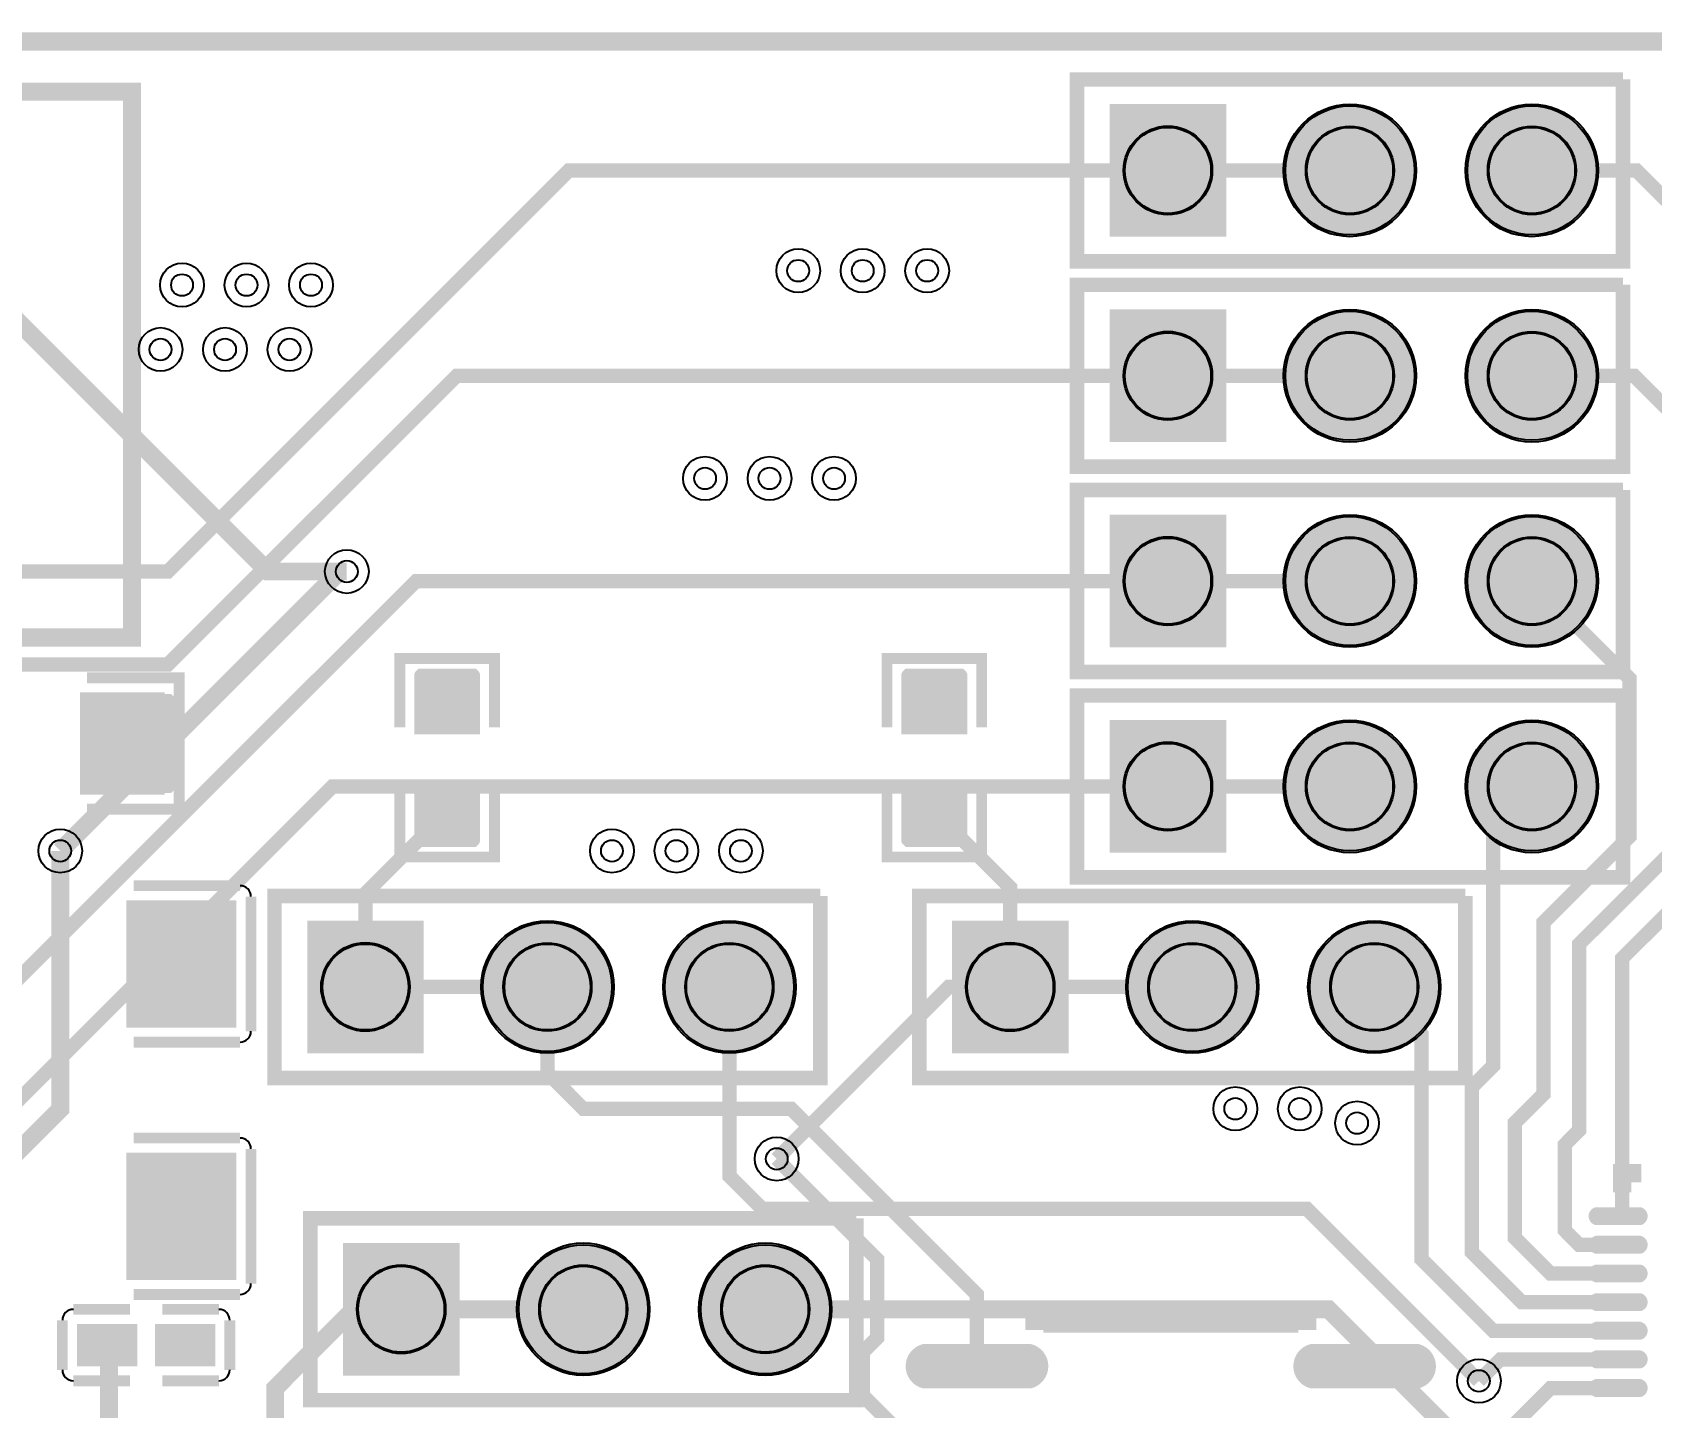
# Model space of a CAD drawing. Header units: millimetres. Extents: x -0.1 to 60.1, y -1.1 to 40.1.
# Drawn here: x 26.11 to 48.71, y 20.93 to 40.13 of the extents above; entities that cross this region are included whole.
import ezdxf

# ---------------------------------------------------------------- set-up
doc = ezdxf.new("R2010")
doc.units = ezdxf.units.MM
for name, color, linetype, true_color in [('BoardOutLine', 7, 'Continuous', 0xff00ff), ('BottomLayer', 7, 'Continuous', 0x0000ff), ('BottomSolderMaskLayer', 7, 'Continuous', 0xaa00ff), ('Hole', 7, 'Continuous', 0x222222), ('Multi-Layer', 7, 'Continuous', 0xc0c0c0), ('TopLayer', 7, 'Continuous', 0xff0000), ('TopPasteMaskLayer', 7, 'Continuous', 0x808080), ('TopSilkLayer', 7, 'Continuous', 0xffcc00), ('TopSolderMaskLayer', 7, 'Continuous', 0x800080)]:
    doc.layers.add(name, color=color, linetype=linetype, true_color=true_color)

msp = doc.modelspace()

# ---------------------------------------------------------------- hatches: boundary and pattern name
at = {"layer": 'BottomSolderMaskLayer'}
for points in [[(41.147, 39.126), (42.773, 39.126), (42.773, 37.275), (41.147, 37.275)], [(43.575, 38.2, 1), (45.426, 38.2, 1)], [(46.115, 38.2, 1), (47.966, 38.2, 1)], [(41.147, 36.259), (42.773, 36.259), (42.773, 34.408), (41.147, 34.408)], [(43.575, 35.333, 1), (45.426, 35.333, 1)], [(46.115, 35.333, 1), (47.966, 35.333, 1)], [(41.147, 33.392), (42.773, 33.392), (42.773, 31.541), (41.147, 31.541)], [(43.575, 32.467, 1), (45.426, 32.467, 1)], [(46.115, 32.467, 1), (47.966, 32.467, 1)], [(41.147, 30.525), (42.773, 30.525), (42.773, 28.675), (41.147, 28.675)], [(43.575, 29.6, 1), (45.426, 29.6, 1)], [(46.115, 29.6, 1), (47.966, 29.6, 1)], [(29.947, 27.725), (31.573, 27.725), (31.573, 25.875), (29.947, 25.875)], [(32.375, 26.8, 1), (34.225, 26.8, 1)], [(34.915, 26.8, 1), (36.765, 26.8, 1)], [(38.947, 27.725), (40.573, 27.725), (40.573, 25.875), (38.947, 25.875)], [(41.375, 26.8, 1), (43.225, 26.8, 1)], [(43.915, 26.8, 1), (45.765, 26.8, 1)], [(30.447, 23.227), (32.073, 23.227), (32.073, 21.376), (30.447, 21.376)], [(32.875, 22.301, 1), (34.725, 22.301, 1)], [(35.415, 22.301, 1), (37.265, 22.301, 1)]]:
    msp.add_hatch(color=256, dxfattribs=at).paths.add_polyline_path(points)
at = {"layer": 'Multi-Layer'}
for points in [[(41.173, 39.1), (42.747, 39.1), (42.747, 37.3), (41.173, 37.3)], [(43.6, 38.2, 1), (45.4, 38.2, 1)], [(46.14, 38.2, 1), (47.94, 38.2, 1)], [(41.173, 36.233), (42.747, 36.233), (42.747, 34.433), (41.173, 34.433)], [(43.6, 35.333, 1), (45.4, 35.333, 1)], [(46.14, 35.333, 1), (47.94, 35.333, 1)], [(41.173, 33.367), (42.747, 33.367), (42.747, 31.567), (41.173, 31.567)], [(43.6, 32.467, 1), (45.4, 32.467, 1)], [(46.14, 32.467, 1), (47.94, 32.467, 1)], [(41.173, 30.5), (42.747, 30.5), (42.747, 28.7), (41.173, 28.7)], [(43.6, 29.6, 1), (45.4, 29.6, 1)], [(46.14, 29.6, 1), (47.94, 29.6, 1)], [(29.973, 27.7), (31.547, 27.7), (31.547, 25.9), (29.973, 25.9)], [(32.4, 26.8, 1), (34.2, 26.8, 1)], [(34.94, 26.8, 1), (36.74, 26.8, 1)], [(38.973, 27.7), (40.547, 27.7), (40.547, 25.9), (38.973, 25.9)], [(41.4, 26.8, 1), (43.2, 26.8, 1)], [(43.94, 26.8, 1), (45.74, 26.8, 1)], [(30.473, 23.201), (32.047, 23.201), (32.047, 21.401), (30.473, 21.401)], [(32.9, 22.301, 1), (34.7, 22.301, 1)], [(35.44, 22.301, 1), (37.24, 22.301, 1)]]:
    msp.add_hatch(color=256, dxfattribs=at).paths.add_polyline_path(points)
at = {"layer": 'TopLayer'}
for points in [[(32.332, 30.35), (31.468, 30.35), (31.468, 31.157), (32.332, 31.157)], [(39.132, 30.35), (38.268, 30.35), (38.268, 31.157), (39.132, 31.157)], [(26.8, 30.889), (26.8, 29.512), (27.933, 29.512), (27.933, 30.889)], [(32.332, 29.65), (31.468, 29.65), (31.468, 28.844), (32.332, 28.844)], [(39.132, 29.65), (38.268, 29.65), (38.268, 28.844), (39.132, 28.844)], [(27.449, 27.986), (27.449, 26.258), (28.934, 26.258), (28.934, 27.986)], [(27.449, 22.735), (27.449, 24.463), (28.934, 24.463), (28.934, 22.735)], [(47.994, 23.5, -0.785398), (47.994, 23.7), (48.494, 23.7, -0.785398), (48.494, 23.5)], [(47.994, 23.1, -0.785398), (47.994, 23.3), (48.494, 23.3, -0.785398), (48.494, 23.1)], [(47.994, 22.7, -0.785398), (47.994, 22.9), (48.494, 22.9, -0.785398), (48.494, 22.7)], [(47.994, 22.3, -0.785398), (47.994, 22.5), (48.494, 22.5, -0.785398), (48.494, 22.3)], [(27.549, 22.071), (27.549, 21.531), (26.759, 21.531), (26.759, 22.071)], [(27.849, 22.071), (27.849, 21.531), (28.639, 21.531), (28.639, 22.071)], [(47.994, 21.9, -0.785398), (47.994, 22.1), (48.494, 22.1, -0.785398), (48.494, 21.9)], [(38.604, 21.221, -0.785398), (38.604, 21.789), (39.986, 21.789, -0.785398), (39.986, 21.221)], [(44.014, 21.221, -0.785398), (44.014, 21.789), (45.396, 21.789, -0.785398), (45.396, 21.221)], [(47.994, 21.5, -0.785398), (47.994, 21.7), (48.494, 21.7, -0.785398), (48.494, 21.5)], [(47.994, 21.1, -0.785398), (47.994, 21.3), (48.494, 21.3, -0.785398), (48.494, 21.1)]]:
    msp.add_hatch(color=256, dxfattribs=at).paths.add_polyline_path(points)
at = {"layer": 'TopPasteMaskLayer'}
for points in [[(31.45, 31.195), (31.45, 30.395), (31.5, 30.345), (31.728, 30.345), (31.728, 30.715), (32.058, 30.715), (32.058, 30.345), (32.3, 30.345), (32.35, 30.395), (32.35, 31.195), (32.3, 31.245), (31.5, 31.245)], [(38.25, 31.195), (38.25, 30.395), (38.3, 30.345), (38.528, 30.345), (38.528, 30.715), (38.858, 30.715), (38.858, 30.345), (39.1, 30.345), (39.15, 30.395), (39.15, 31.195), (39.1, 31.245), (38.3, 31.245)], [(28.1, 30.84), (28.1, 29.56), (28.05, 29.51), (26.9, 29.51), (26.85, 29.56), (26.845, 29.97), (27.295, 29.97), (27.295, 30.42), (26.855, 30.42), (26.85, 30.84), (26.9, 30.89), (28.05, 30.89)], [(31.5, 29.645), (31.728, 29.645), (31.728, 29.265), (32.058, 29.265), (32.058, 29.645), (32.3, 29.645), (32.35, 29.595), (32.35, 28.805), (32.3, 28.755), (31.5, 28.755), (31.45, 28.805), (31.45, 29.595)], [(38.3, 29.645), (38.528, 29.645), (38.528, 29.265), (38.858, 29.265), (38.858, 29.645), (39.1, 29.645), (39.15, 29.595), (39.15, 28.805), (39.1, 28.755), (38.3, 28.755), (38.25, 28.805), (38.25, 29.595)], [(27.449, 27.886), (27.449, 27.516), (27.549, 27.416), (27.854, 27.416), (27.954, 27.316), (27.954, 26.928), (27.854, 26.828), (27.549, 26.828), (27.449, 26.728), (27.449, 26.358), (27.549, 26.258), (28.834, 26.258), (28.934, 26.358), (28.934, 27.886), (28.834, 27.986), (27.549, 27.986)], [(27.449, 22.835), (27.449, 23.205), (27.549, 23.305), (27.854, 23.305), (27.954, 23.405), (27.954, 23.793), (27.854, 23.893), (27.549, 23.893), (27.449, 23.993), (27.449, 24.363), (27.549, 24.463), (28.834, 24.463), (28.934, 24.363), (28.934, 22.835), (28.834, 22.735), (27.549, 22.735)], [(47.993, 23.5), (47.979, 23.501), (47.965, 23.504), (47.952, 23.509), (47.939, 23.516), (47.928, 23.525), (47.918, 23.535), (47.909, 23.546), (47.903, 23.559), (47.898, 23.572), (47.895, 23.586), (47.893, 23.6), (47.895, 23.614), (47.898, 23.628), (47.903, 23.642), (47.909, 23.654), (47.918, 23.666), (47.928, 23.676), (47.939, 23.684), (47.952, 23.691), (47.965, 23.696), (47.979, 23.699), (47.993, 23.7), (48.493, 23.7), (48.508, 23.699), (48.522, 23.696), (48.535, 23.691), (48.548, 23.684), (48.559, 23.676), (48.569, 23.666), (48.578, 23.654), (48.584, 23.642), (48.589, 23.628), (48.592, 23.614), (48.593, 23.6), (48.592, 23.586), (48.589, 23.572), (48.584, 23.559), (48.578, 23.546), (48.569, 23.535), (48.559, 23.525), (48.548, 23.516), (48.535, 23.509), (48.522, 23.504), (48.508, 23.501), (48.493, 23.5)], [(47.993, 23.1), (47.979, 23.101), (47.965, 23.104), (47.952, 23.109), (47.939, 23.116), (47.928, 23.124), (47.918, 23.135), (47.909, 23.146), (47.903, 23.159), (47.898, 23.172), (47.895, 23.186), (47.893, 23.2), (47.895, 23.214), (47.898, 23.228), (47.903, 23.242), (47.909, 23.254), (47.918, 23.266), (47.928, 23.276), (47.939, 23.284), (47.952, 23.291), (47.965, 23.296), (47.979, 23.299), (47.993, 23.3), (48.493, 23.3), (48.508, 23.299), (48.522, 23.296), (48.535, 23.291), (48.548, 23.284), (48.559, 23.276), (48.569, 23.266), (48.578, 23.254), (48.584, 23.242), (48.589, 23.228), (48.592, 23.214), (48.593, 23.2), (48.592, 23.186), (48.589, 23.172), (48.584, 23.159), (48.578, 23.146), (48.569, 23.135), (48.559, 23.124), (48.548, 23.116), (48.535, 23.109), (48.522, 23.104), (48.508, 23.101), (48.493, 23.1)], [(47.993, 22.7), (47.979, 22.701), (47.965, 22.704), (47.952, 22.709), (47.939, 22.716), (47.928, 22.724), (47.918, 22.735), (47.909, 22.746), (47.903, 22.758), (47.898, 22.772), (47.895, 22.786), (47.893, 22.8), (47.895, 22.814), (47.898, 22.828), (47.903, 22.842), (47.909, 22.854), (47.918, 22.865), (47.928, 22.876), (47.939, 22.884), (47.952, 22.891), (47.965, 22.896), (47.979, 22.899), (47.993, 22.9), (48.493, 22.9), (48.508, 22.899), (48.522, 22.896), (48.535, 22.891), (48.548, 22.884), (48.559, 22.876), (48.569, 22.865), (48.578, 22.854), (48.584, 22.842), (48.589, 22.828), (48.592, 22.814), (48.593, 22.8), (48.592, 22.786), (48.589, 22.772), (48.584, 22.758), (48.578, 22.746), (48.569, 22.735), (48.559, 22.724), (48.548, 22.716), (48.535, 22.709), (48.522, 22.704), (48.508, 22.701), (48.493, 22.7)], [(47.993, 22.3), (47.979, 22.301), (47.965, 22.304), (47.952, 22.309), (47.939, 22.316), (47.928, 22.324), (47.918, 22.334), (47.909, 22.346), (47.903, 22.358), (47.898, 22.372), (47.895, 22.386), (47.893, 22.4), (47.895, 22.414), (47.898, 22.428), (47.903, 22.441), (47.909, 22.454), (47.918, 22.465), (47.928, 22.476), (47.939, 22.484), (47.952, 22.491), (47.965, 22.496), (47.979, 22.499), (47.993, 22.5), (48.493, 22.5), (48.508, 22.499), (48.522, 22.496), (48.535, 22.491), (48.548, 22.484), (48.559, 22.476), (48.569, 22.465), (48.578, 22.454), (48.584, 22.441), (48.589, 22.428), (48.592, 22.414), (48.593, 22.4), (48.592, 22.386), (48.589, 22.372), (48.584, 22.358), (48.578, 22.346), (48.569, 22.334), (48.559, 22.324), (48.548, 22.316), (48.535, 22.309), (48.522, 22.304), (48.508, 22.301), (48.493, 22.3)], [(26.869, 21.576), (26.869, 22.026), (26.919, 22.076), (27.449, 22.076), (27.499, 22.026), (27.499, 21.576), (27.449, 21.526), (26.919, 21.526)], [(27.899, 21.576), (27.899, 22.026), (27.949, 22.076), (28.479, 22.076), (28.529, 22.026), (28.529, 21.576), (28.479, 21.526), (27.949, 21.526)], [(47.993, 21.9), (47.979, 21.901), (47.965, 21.904), (47.952, 21.909), (47.939, 21.916), (47.928, 21.925), (47.918, 21.935), (47.909, 21.946), (47.903, 21.959), (47.898, 21.972), (47.895, 21.986), (47.893, 22), (47.895, 22.014), (47.898, 22.028), (47.903, 22.042), (47.909, 22.054), (47.918, 22.066), (47.928, 22.076), (47.939, 22.084), (47.952, 22.091), (47.965, 22.096), (47.979, 22.099), (47.993, 22.1), (48.493, 22.1), (48.508, 22.099), (48.522, 22.096), (48.535, 22.091), (48.548, 22.084), (48.559, 22.076), (48.569, 22.066), (48.578, 22.054), (48.584, 22.042), (48.589, 22.028), (48.592, 22.014), (48.593, 22), (48.592, 21.986), (48.589, 21.972), (48.584, 21.959), (48.578, 21.946), (48.569, 21.935), (48.559, 21.925), (48.548, 21.916), (48.535, 21.909), (48.522, 21.904), (48.508, 21.901), (48.493, 21.9)], [(38.604, 21.221, -0.785398), (38.604, 21.789), (39.986, 21.789, -0.785398), (39.986, 21.221)], [(44.014, 21.221, -0.785398), (44.014, 21.789), (45.396, 21.789, -0.785398), (45.396, 21.221)], [(47.993, 21.5), (47.979, 21.501), (47.965, 21.504), (47.952, 21.509), (47.939, 21.516), (47.928, 21.525), (47.918, 21.535), (47.909, 21.546), (47.903, 21.559), (47.898, 21.572), (47.895, 21.586), (47.893, 21.6), (47.895, 21.614), (47.898, 21.628), (47.903, 21.642), (47.909, 21.654), (47.918, 21.666), (47.928, 21.676), (47.939, 21.684), (47.952, 21.691), (47.965, 21.696), (47.979, 21.699), (47.993, 21.7), (48.493, 21.7), (48.508, 21.699), (48.522, 21.696), (48.535, 21.691), (48.548, 21.684), (48.559, 21.676), (48.569, 21.666), (48.578, 21.654), (48.584, 21.642), (48.589, 21.628), (48.592, 21.614), (48.593, 21.6), (48.592, 21.586), (48.589, 21.572), (48.584, 21.559), (48.578, 21.546), (48.569, 21.535), (48.559, 21.525), (48.548, 21.516), (48.535, 21.509), (48.522, 21.504), (48.508, 21.501), (48.493, 21.5)], [(47.993, 21.1), (47.979, 21.101), (47.965, 21.104), (47.952, 21.109), (47.939, 21.116), (47.928, 21.124), (47.918, 21.135), (47.909, 21.146), (47.903, 21.159), (47.898, 21.172), (47.895, 21.186), (47.893, 21.2), (47.895, 21.214), (47.898, 21.228), (47.903, 21.242), (47.909, 21.254), (47.918, 21.266), (47.928, 21.276), (47.939, 21.284), (47.952, 21.291), (47.965, 21.296), (47.979, 21.299), (47.993, 21.3), (48.493, 21.3), (48.508, 21.299), (48.522, 21.296), (48.535, 21.291), (48.548, 21.284), (48.559, 21.276), (48.569, 21.266), (48.578, 21.254), (48.584, 21.242), (48.589, 21.228), (48.592, 21.214), (48.593, 21.2), (48.592, 21.186), (48.589, 21.172), (48.584, 21.159), (48.578, 21.146), (48.569, 21.135), (48.559, 21.124), (48.548, 21.116), (48.535, 21.109), (48.522, 21.104), (48.508, 21.101), (48.493, 21.1)]]:
    msp.add_hatch(color=256, dxfattribs=at).paths.add_polyline_path(points)
at = {"layer": 'TopSolderMaskLayer'}
for points in [[(41.147, 39.126), (42.773, 39.126), (42.773, 37.275), (41.147, 37.275)], [(43.575, 38.2, 1), (45.426, 38.2, 1)], [(46.115, 38.2, 1), (47.966, 38.2, 1)], [(41.147, 36.259), (42.773, 36.259), (42.773, 34.408), (41.147, 34.408)], [(43.575, 35.333, 1), (45.426, 35.333, 1)], [(46.115, 35.333, 1), (47.966, 35.333, 1)], [(41.147, 33.392), (42.773, 33.392), (42.773, 31.541), (41.147, 31.541)], [(43.575, 32.467, 1), (45.426, 32.467, 1)], [(46.115, 32.467, 1), (47.966, 32.467, 1)], [(32.359, 30.326), (31.441, 30.326), (31.441, 31.18), (32.359, 31.18)], [(39.159, 30.326), (38.241, 30.326), (38.241, 31.18), (39.159, 31.18)], [(26.775, 30.914), (26.775, 29.486), (27.958, 29.486), (27.958, 30.914)], [(41.147, 30.525), (42.773, 30.525), (42.773, 28.675), (41.147, 28.675)], [(43.575, 29.6, 1), (45.426, 29.6, 1)], [(46.115, 29.6, 1), (47.966, 29.6, 1)], [(32.359, 29.674), (31.441, 29.674), (31.441, 28.82), (32.359, 28.82)], [(39.159, 29.674), (38.241, 29.674), (38.241, 28.82), (39.159, 28.82)], [(27.424, 28.012), (27.424, 26.233), (28.96, 26.233), (28.96, 28.012)], [(29.947, 27.725), (31.573, 27.725), (31.573, 25.875), (29.947, 25.875)], [(32.375, 26.8, 1), (34.225, 26.8, 1)], [(34.915, 26.8, 1), (36.765, 26.8, 1)], [(38.947, 27.725), (40.573, 27.725), (40.573, 25.875), (38.947, 25.875)], [(41.375, 26.8, 1), (43.225, 26.8, 1)], [(43.915, 26.8, 1), (45.765, 26.8, 1)], [(27.424, 22.71), (27.424, 24.489), (28.96, 24.489), (28.96, 22.71)], [(47.93, 23.475, -0.785398), (47.93, 23.726), (48.557, 23.726, -0.785398), (48.557, 23.475)], [(47.93, 23.075, -0.785398), (47.93, 23.326), (48.557, 23.326, -0.785398), (48.557, 23.075)], [(30.447, 23.227), (32.073, 23.227), (32.073, 21.376), (30.447, 21.376)], [(32.875, 22.301, 1), (34.725, 22.301, 1)], [(35.415, 22.301, 1), (37.265, 22.301, 1)], [(47.93, 22.675, -0.785398), (47.93, 22.925), (48.557, 22.925, -0.785398), (48.557, 22.675)], [(47.93, 22.275, -0.785398), (47.93, 22.525), (48.557, 22.525, -0.785398), (48.557, 22.275)], [(27.574, 22.096), (27.574, 21.505), (26.733, 21.505), (26.733, 22.096)], [(27.824, 22.096), (27.824, 21.505), (28.664, 21.505), (28.664, 22.096)], [(47.93, 21.875, -0.785398), (47.93, 22.126), (48.557, 22.126, -0.785398), (48.557, 21.875)], [(38.542, 21.196, -0.785398), (38.542, 21.815), (40.048, 21.815, -0.785398), (40.048, 21.196)], [(43.953, 21.196, -0.785398), (43.953, 21.815), (45.458, 21.815, -0.785398), (45.458, 21.196)], [(47.93, 21.475, -0.785398), (47.93, 21.726), (48.557, 21.726, -0.785398), (48.557, 21.475)], [(47.93, 21.075, -0.785398), (47.93, 21.326), (48.557, 21.326, -0.785398), (48.557, 21.075)]]:
    msp.add_hatch(color=256, dxfattribs=at).paths.add_polyline_path(points)

# ---------------------------------------------------------------- linework, layer by layer
at = {"layer": 'BoardOutLine', "const_width": 0.254}
msp.add_lwpolyline([(0, 40), (60, 40), (60, 0), (0, 0), (0, 40)], close=True, dxfattribs=at)
at = {"layer": 'BottomLayer'}
for points, const_width in [([(14.4, 22.2), (11.5, 22.2), (10.4, 23.3), (10.4, 29), (14, 32.6), (28, 32.6), (33.6, 38.2), (41.96, 38.2)], 0.2), ([(15.2, 22.101), (15.2, 22.901), (14.801, 23.299), (13.899, 23.299), (13.399, 22.799), (11.9, 22.799), (11.199, 23.5), (11.199, 28.1), (14.4, 31.3), (28.001, 31.3), (32.035, 35.334), (41.961, 35.334)], 0.2), ([(16.8, 21.699), (17.399, 21.1), (20.099, 21.1), (31.466, 32.466), (41.961, 32.466)], 0.2), ([(30.5, 32.6), (30.4, 32.6), (26.5, 28.7)], 0.25), ([(16, 21.7), (16, 21.3), (16.8, 20.5), (21.2, 20.5), (30.3, 29.6), (41.96, 29.6)], 0.2), ([(46.299, 21.3), (43.899, 23.701), (36.299, 23.701), (35.84, 24.16), (35.84, 26.8)], 0.2), ([(36.5, 24.4), (38.9, 26.8), (39.76, 26.8)], 0.2), ([(46.5, 20.4), (46.1, 20.4), (44.199, 22.301), (36.34, 22.301)], 0.25)]:
    msp.add_lwpolyline(points, dxfattribs=dict(at, const_width=const_width))
at = {"layer": 'BottomSolderMaskLayer'}
for centre, radius in [((44.5, 38.2), 0.925), ((47.04, 38.2), 0.925), ((41.96, 38.2), 0.619), ((44.5, 38.2), 0.617), ((47.04, 38.2), 0.617), ((44.5, 35.333), 0.925), ((47.04, 35.333), 0.925), ((41.96, 35.333), 0.619), ((44.5, 35.333), 0.617), ((47.04, 35.333), 0.617), ((44.5, 32.467), 0.925), ((47.04, 32.467), 0.925), ((41.96, 32.467), 0.619), ((44.5, 32.467), 0.617), ((47.04, 32.467), 0.617), ((44.5, 29.6), 0.925), ((47.04, 29.6), 0.925), ((41.96, 29.6), 0.619), ((44.5, 29.6), 0.617), ((47.04, 29.6), 0.617), ((33.3, 26.8), 0.925), ((35.84, 26.8), 0.925), ((42.3, 26.8), 0.925), ((44.84, 26.8), 0.925), ((30.76, 26.8), 0.619), ((33.3, 26.8), 0.617), ((35.84, 26.8), 0.617), ((39.76, 26.8), 0.619), ((42.3, 26.8), 0.617), ((44.84, 26.8), 0.617), ((33.8, 22.301), 0.925), ((36.34, 22.301), 0.925), ((31.26, 22.301), 0.619), ((33.8, 22.301), 0.617), ((36.34, 22.301), 0.617)]:
    msp.add_circle(centre, radius, dxfattribs=at)
at = {"layer": 'Hole'}
for centre in [(36.8, 36.8), (37.7, 36.8), (38.6, 36.8), (28.2, 36.6), (29.1, 36.6), (30, 36.6), (27.9, 35.7), (28.8, 35.7), (29.7, 35.7), (35.5, 33.9), (36.4, 33.9), (37.3, 33.9), (30.5, 32.6), (26.5, 28.7), (34.2, 28.7), (35.1, 28.7), (36, 28.7), (42.9, 25.1), (43.8, 25.1), (44.6, 24.9), (36.5, 24.4), (46.3, 21.3)]:
    msp.add_circle(centre, 0.152, dxfattribs=at)
at = {"layer": 'Multi-Layer'}
for centre, radius in [((44.5, 38.2), 0.9), ((47.04, 38.2), 0.9), ((41.96, 38.2), 0.6), ((44.5, 38.2), 0.6), ((47.04, 38.2), 0.6), ((36.8, 36.8), 0.305), ((37.7, 36.8), 0.305), ((38.6, 36.8), 0.305), ((28.2, 36.6), 0.305), ((29.1, 36.6), 0.305), ((30, 36.6), 0.305), ((44.5, 35.333), 0.9), ((47.04, 35.333), 0.9), ((27.9, 35.7), 0.305), ((28.8, 35.7), 0.305), ((29.7, 35.7), 0.305), ((41.96, 35.333), 0.6), ((44.5, 35.333), 0.6), ((47.04, 35.333), 0.6), ((35.5, 33.9), 0.305), ((36.4, 33.9), 0.305), ((37.3, 33.9), 0.305), ((44.5, 32.467), 0.9), ((47.04, 32.467), 0.9), ((41.96, 32.467), 0.6), ((44.5, 32.467), 0.6), ((47.04, 32.467), 0.6), ((30.5, 32.6), 0.305), ((44.5, 29.6), 0.9), ((47.04, 29.6), 0.9), ((41.96, 29.6), 0.6), ((44.5, 29.6), 0.6), ((47.04, 29.6), 0.6), ((26.5, 28.7), 0.305), ((34.2, 28.7), 0.305), ((35.1, 28.7), 0.305), ((36, 28.7), 0.305), ((33.3, 26.8), 0.9), ((35.84, 26.8), 0.9), ((42.3, 26.8), 0.9), ((44.84, 26.8), 0.9), ((30.76, 26.8), 0.6), ((33.3, 26.8), 0.6), ((35.84, 26.8), 0.6), ((39.76, 26.8), 0.6), ((42.3, 26.8), 0.6), ((44.84, 26.8), 0.6), ((42.9, 25.1), 0.305), ((43.8, 25.1), 0.305), ((44.6, 24.9), 0.305), ((36.5, 24.4), 0.305), ((33.8, 22.301), 0.9), ((36.34, 22.301), 0.9), ((31.26, 22.301), 0.6), ((33.8, 22.301), 0.6), ((36.34, 22.301), 0.6), ((46.3, 21.3), 0.305)]:
    msp.add_circle(centre, radius, dxfattribs=at)
at = {"layer": 'TopLayer'}
for points, const_width in [([(44.5, 38.2), (41.96, 38.2)], 0.2), ([(48.243, 23.599), (48.301, 23.658), (48.301, 27.201), (49.701, 28.6), (49.701, 37), (48.499, 38.199), (47.041, 38.199)], 0.2), ([(25.001, 36.999), (29.399, 32.6), (30.5, 32.6)], 0.25), ([(44.5, 35.333), (41.96, 35.333)], 0.2), ([(47.041, 35.334), (48.466, 35.334), (49.101, 34.699), (49.101, 28.801), (47.699, 27.399), (47.699, 24.801), (47.501, 24.6), (47.501, 23.401), (47.699, 23.2), (48.243, 23.2)], 0.2), ([(44.5, 32.467), (41.96, 32.467)], 0.2), ([(48.243, 22.799), (47.3, 22.799), (46.8, 23.299), (46.8, 24.9), (47.201, 25.301), (47.201, 27.701), (48.4, 28.9), (48.4, 31.107), (47.041, 32.466)], 0.2), ([(44.5, 29.6), (41.96, 29.6)], 0.2), ([(47.041, 29.601), (46.5, 29.06), (46.5, 25.7), (46.2, 25.4), (46.2, 23.101), (46.901, 22.4), (48.243, 22.4)], 0.2), ([(31.9, 29.247), (30.76, 28.107), (30.76, 26.8)], 0.2), ([(38.7, 29.247), (39.76, 28.187), (39.76, 26.8)], 0.2), ([(25.007, 23.599), (26.5, 25.093), (26.5, 28.7)], 0.25), ([(30.76, 26.8), (33.3, 26.8)], 0.2), ([(39.294, 21.506), (39.294, 22.507), (36.701, 25.1), (33.8, 25.1), (33.3, 25.601), (33.3, 26.8)], 0.2), ([(42.3, 26.8), (39.76, 26.8)], 0.2), ([(48.243, 21.999), (46.5, 21.999), (45.499, 23), (45.499, 26.139), (44.839, 26.8)], 0.2), ([(39.295, 20.235), (38.565, 20.235), (37.7, 21.1), (37.7, 21.7), (37.9, 21.9), (37.9, 23), (36.5, 24.4)], 0.2), ([(27.183, 19.134), (28.235, 19.134), (29.5, 20.401), (29.5, 21.199), (30.6, 22.301), (31.26, 22.301)], 0.25), ([(33.8, 22.3), (31.26, 22.3)], 0.25), ([(27.155, 21.8), (27.182, 21.773), (27.182, 20.405)], 0.25), ([(48.244, 21.6), (46.6, 21.6), (46.3, 21.3)], 0.2), ([(48.244, 21.2), (47.3, 21.2), (46.5, 20.4)], 0.2)]:
    msp.add_lwpolyline(points, dxfattribs=dict(at, const_width=const_width))
at = {"layer": 'TopSilkLayer'}
for points, const_width in [([(42.595, 39.47), (40.69, 39.47), (40.69, 36.93), (48.31, 36.93), (48.31, 39.47)], 0.203), ([(48.31, 39.47), (42.595, 39.47)], 0.203), ([(42.595, 36.603), (40.69, 36.603), (40.69, 34.063), (48.31, 34.063), (48.31, 36.603)], 0.203), ([(48.31, 36.603), (42.595, 36.603)], 0.203), ([(42.595, 33.737), (40.69, 33.737), (40.69, 31.197), (48.31, 31.197), (48.31, 33.737)], 0.203), ([(48.31, 33.737), (42.595, 33.737)], 0.203), ([(32.561, 30.426), (32.561, 31.385), (31.239, 31.385), (31.239, 30.426)], 0.152), ([(39.361, 30.426), (39.361, 31.385), (38.039, 31.385), (38.039, 30.426)], 0.152), ([(26.876, 31.117), (28.161, 31.117), (28.161, 29.283), (26.876, 29.283)], 0.152), ([(42.595, 30.87), (40.69, 30.87), (40.69, 28.33), (48.31, 28.33), (48.31, 30.87)], 0.203), ([(48.31, 30.87), (42.595, 30.87)], 0.203), ([(32.561, 29.574), (32.561, 28.615), (31.239, 28.615), (31.239, 29.574)], 0.152), ([(39.361, 29.574), (39.361, 28.615), (38.039, 28.615), (38.039, 29.574)], 0.152), ([(27.525, 28.215), (29.01, 28.215)], 0.152), ([(29.163, 28.062), (29.163, 26.182)], 0.152), ([(31.395, 28.07), (29.49, 28.07), (29.49, 25.53), (37.11, 25.53), (37.11, 28.07)], 0.203), ([(37.11, 28.07), (31.395, 28.07)], 0.203), ([(40.395, 28.07), (38.49, 28.07), (38.49, 25.53), (46.11, 25.53), (46.11, 28.07)], 0.203), ([(46.11, 28.07), (40.395, 28.07)], 0.203), ([(29.01, 26.03), (27.525, 26.03)], 0.152), ([(29.01, 24.692), (27.525, 24.692)], 0.152), ([(29.163, 22.659), (29.163, 24.539)], 0.152), ([(48.3, 23.931), (48.3, 24.2), (48.569, 24.2)], 0.254), ([(31.895, 23.571), (29.99, 23.571), (29.99, 21.031), (37.61, 21.031), (37.61, 23.571)], 0.203), ([(37.61, 23.571), (31.895, 23.571)], 0.203), ([(27.473, 22.299), (26.683, 22.299)], 0.152), ([(27.525, 22.507), (29.01, 22.507)], 0.152), ([(27.925, 22.299), (28.715, 22.299)], 0.152), ([(26.53, 22.147), (26.53, 21.455)], 0.152), ([(28.868, 22.147), (28.868, 21.455)], 0.152), ([(40.5, 22.1), (40.095, 22.1), (40.095, 22.009)], 0.254), ([(40.5, 22.1), (43.5, 22.1)], 0.254), ([(43.5, 22.1), (43.905, 22.1), (43.905, 22.009)], 0.254), ([(26.683, 21.302), (27.473, 21.302)], 0.152), ([(28.715, 21.302), (27.925, 21.302)], 0.152)]:
    msp.add_lwpolyline(points, dxfattribs=dict(at, const_width=const_width))
at = {"layer": 'TopSilkLayer', "const_width": 0.254}
msp.add_lwpolyline([(27.501, 31.679), (22.421, 31.679), (22.421, 39.299), (27.501, 39.299), (27.501, 31.679)], close=True, dxfattribs=at)
at = {"layer": 'TopSilkLayer'}
for centre, start, end in [((29.01, 28.062), 360, 90), ((29.01, 26.182), 270, 0), ((29.01, 24.539), 0, 90), ((29.01, 22.659), 270, 0), ((26.683, 22.147), 90, 180), ((28.715, 22.147), 0, 90), ((26.683, 21.455), 180, 270), ((28.715, 21.455), 270, 0)]:
    msp.add_arc(centre, 0.152, start, end, dxfattribs=at)
at = {"layer": 'TopSolderMaskLayer'}
for centre, radius in [((44.5, 38.2), 0.925), ((47.04, 38.2), 0.925), ((41.96, 38.2), 0.619), ((44.5, 38.2), 0.617), ((47.04, 38.2), 0.617), ((44.5, 35.333), 0.925), ((47.04, 35.333), 0.925), ((41.96, 35.333), 0.619), ((44.5, 35.333), 0.617), ((47.04, 35.333), 0.617), ((44.5, 32.467), 0.925), ((47.04, 32.467), 0.925), ((41.96, 32.467), 0.619), ((44.5, 32.467), 0.617), ((47.04, 32.467), 0.617), ((44.5, 29.6), 0.925), ((47.04, 29.6), 0.925), ((41.96, 29.6), 0.619), ((44.5, 29.6), 0.617), ((47.04, 29.6), 0.617), ((33.3, 26.8), 0.925), ((35.84, 26.8), 0.925), ((42.3, 26.8), 0.925), ((44.84, 26.8), 0.925), ((30.76, 26.8), 0.619), ((33.3, 26.8), 0.617), ((35.84, 26.8), 0.617), ((39.76, 26.8), 0.619), ((42.3, 26.8), 0.617), ((44.84, 26.8), 0.617), ((33.8, 22.301), 0.925), ((36.34, 22.301), 0.925), ((31.26, 22.301), 0.619), ((33.8, 22.301), 0.617), ((36.34, 22.301), 0.617)]:
    msp.add_circle(centre, radius, dxfattribs=at)

doc.saveas('drawing.dxf')
